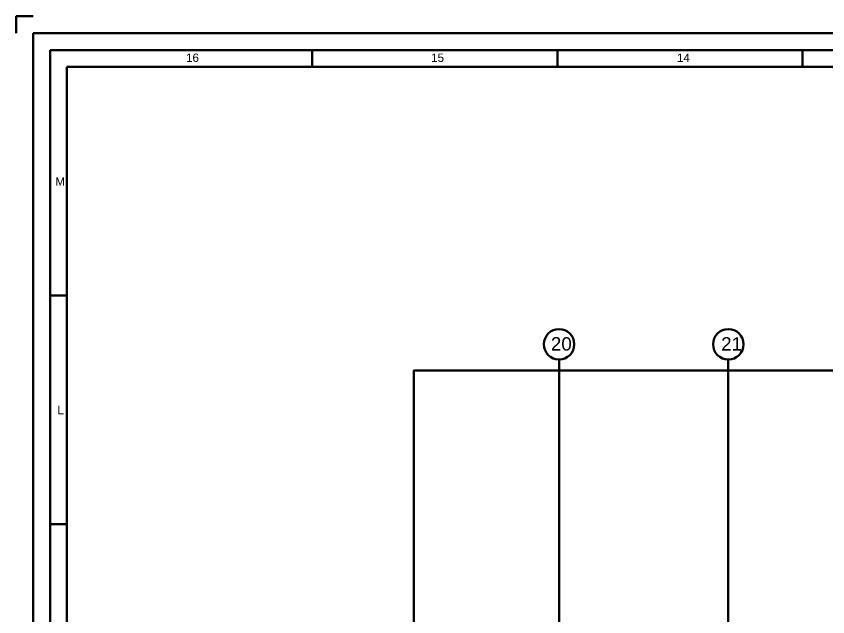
# Model space of a CAD drawing. Extents: x 0 to 1153, y 0 to 816.
# Drawn here: x 0 to 232.6, y 643.6 to 815.8 of the extents above; entities that cross this region are included whole.
import ezdxf

# ---------------------------------------------------------------- set-up
doc = ezdxf.new("R2010")
doc.units = 0
doc.header["$MEASUREMENT"] = 0
doc.layers.add('Arch', color=7, linetype='Continuous')
doc.styles.add('p2c-119', font='arial.ttf')
doc.styles.add('p2c-2', font='arial.ttf')

msp = doc.modelspace()

# ---------------------------------------------------------------- linework, layer by layer
at = {"layer": 'Arch', "color": 11, "linetype": 'Continuous', "lineweight": 211}
for p, q in [((84.81, 801.27), (84.81, 806.12)), ((155.09, 801.27), (155.09, 806.12)), ((225.35, 801.27), (225.35, 806.12)), ((14.54, 735.71), (9.69, 735.71)), ((155.57, 361.77), (155.57, 717.39)), ((204.08, 361.77), (204.08, 717.39)), ((14.54, 670.15), (9.69, 670.15))]:
    msp.add_line(p, q, dxfattribs=at)
msp.add_lwpolyline([(0, 810.97), (0, 815.82), (4.85, 815.82)], dxfattribs=at)
for points in [[(4.85, 810.97), (4.85, 4.85), (1148.55, 4.85), (1148.55, 810.97)], [(9.69, 806.12), (9.69, 9.69), (1143.7, 9.69), (1143.7, 806.12)], [(14.54, 801.27), (14.54, 14.54), (1138.85, 14.54), (1138.85, 801.27)]]:
    msp.add_lwpolyline(points, close=True, dxfattribs=at)
at = {"layer": 'Arch', "color": 1, "linetype": 'Continuous', "lineweight": 211}
msp.add_lwpolyline([(917.11, 363.94), (917.11, 714.27), (113.97, 714.27), (113.97, 363.94)], close=True, dxfattribs=at)
at = {"layer": 'Arch', "color": 11, "linetype": 'Continuous', "lineweight": 211}
for centre in [(155.57, 721.76), (204.07, 721.76)]:
    msp.add_circle(centre, 4.37, dxfattribs=at)

# ---------------------------------------------------------------- texts
for s, height, style, p in [('16', 2.399, 'p2c-119', (48.64, 802.71)), ('15', 2.399, 'p2c-119', (118.89, 802.71)), ('14', 2.399, 'p2c-119', (189.35, 802.71)), ('M', 2.4, 'p2c-119', (11.19, 767.27)), ('20', 3.839, 'p2c-2', (153.24, 719.96)), ('21', 3.839, 'p2c-2', (202.04, 719.96)), ('L', 2.4, 'p2c-119', (11.81, 701.72))]:
    msp.add_text(s, height=height, dxfattribs=dict(at, style=style)).set_placement(p)

doc.saveas('drawing.dxf')
